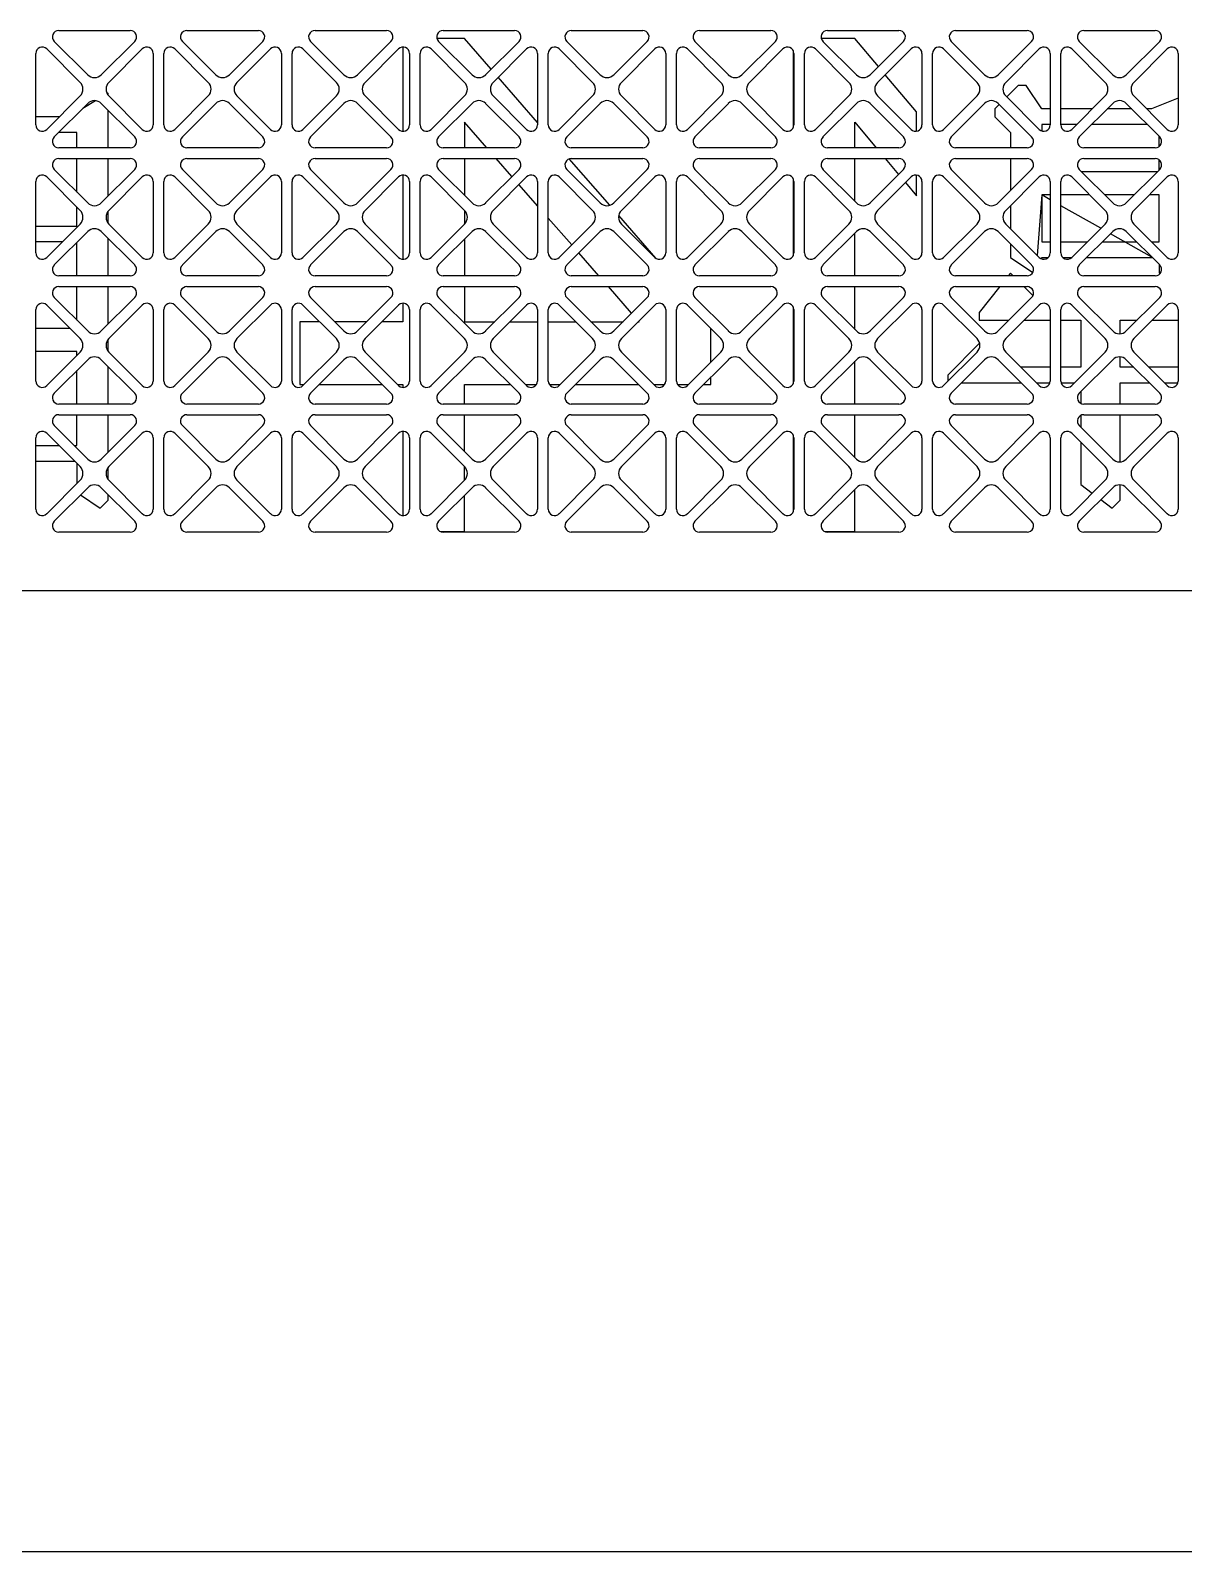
# Model space of a CAD drawing. Header units: millimetres. Extents: x 0 to 87554, y -20854 to 20404.
# Drawn here: x 15537.6 to 15753.6, y 13529.9 to 13814.9 of the extents above; entities that cross this region are included whole.
import ezdxf

# ---------------------------------------------------------------- set-up
doc = ezdxf.new("R2010")
doc.units = ezdxf.units.MM
doc.layers.get('0').update_dxf_attribs({"lineweight": 15})
doc.layers.add('4215-12657_0', color=7, linetype='Continuous')
doc.layers.add('THICK', color=7, linetype='Continuous', lineweight=0)

# ---------------------------------------------------------------- blocks, each defined once
blk = doc.blocks.new('ju77')
at = {"layer": '4215-12657_0', "color": 87, "linetype": 'Continuous'}
for p, q in [((-64.81, -1576.31), (-71.08, -1570.05)), ((-70.23, -1568), (-56.85, -1568)), ((-56, -1570.05), (-62.27, -1576.31)), ((-40.81, -1576.31), (-47.08, -1570.05)), ((-46.23, -1568), (-32.85, -1568)), ((-32, -1570.05), (-38.27, -1576.31)), ((-16.81, -1576.31), (-23.08, -1570.05)), ((-22.23, -1568), (-8.85, -1568)), ((-8, -1570.05), (-14.27, -1576.31)), ((5.75, -1569.5), (0.62, -1569.5)), ((7.19, -1576.31), (0.92, -1570.05)), ((1.77, -1568), (15.15, -1568)), ((10.77, -1575.27), (5.75, -1569.5)), ((16, -1570.05), (9.73, -1576.31)), ((31.19, -1576.31), (24.92, -1570.05)), ((25.77, -1568), (39.15, -1568)), ((40, -1570.05), (33.73, -1576.31)), ((55.19, -1576.31), (48.92, -1570.05)), ((49.77, -1568), (63.15, -1568)), ((64, -1570.05), (57.73, -1576.31)), ((78.89, -1569.5), (72.62, -1569.5)), ((79.19, -1576.31), (72.92, -1570.05)), ((73.77, -1568), (87.15, -1568)), ((83.3, -1574.75), (78.89, -1569.5)), ((88, -1570.05), (81.73, -1576.31)), ((103.19, -1576.31), (96.92, -1570.05)), ((97.77, -1568), (111.15, -1568)), ((112, -1570.05), (105.73, -1576.31)), ((127.19, -1576.31), (120.92, -1570.05)), ((121.77, -1568), (135.15, -1568)), ((136, -1570.05), (129.73, -1576.31)), ((-74.54, -1585.69), (-74.54, -1572.31)), ((-72.49, -1571.46), (-66.23, -1577.73)), ((-60.85, -1577.73), (-54.59, -1571.46)), ((-52.54, -1572.31), (-52.54, -1585.69)), ((-50.54, -1585.69), (-50.54, -1572.31)), ((-48.49, -1571.46), (-42.23, -1577.73)), ((-36.85, -1577.73), (-30.59, -1571.46)), ((-28.54, -1572.31), (-28.54, -1585.69)), ((-26.54, -1585.69), (-26.54, -1572.31)), ((-24.49, -1571.46), (-18.23, -1577.73)), ((-12.85, -1577.73), (-6.59, -1571.46)), ((-5.8, -1571.12), (-5.8, -1586.88)), ((-4.54, -1572.31), (-4.54, -1585.69)), ((-2.54, -1585.69), (-2.54, -1572.31)), ((-0.49, -1571.46), (5.77, -1577.73)), ((11.15, -1577.73), (17.41, -1571.46)), ((19.46, -1572.31), (19.46, -1585.69)), ((21.46, -1585.69), (21.46, -1572.31)), ((23.51, -1571.46), (29.77, -1577.73)), ((35.15, -1577.73), (41.41, -1571.46)), ((43.46, -1572.31), (43.46, -1585.69)), ((45.46, -1585.69), (45.46, -1572.31)), ((47.51, -1571.46), (53.77, -1577.73)), ((59.15, -1577.73), (65.41, -1571.46)), ((67.34, -1571.79), (67.34, -1586.21)), ((67.46, -1572.31), (67.46, -1585.69)), ((69.46, -1585.69), (69.46, -1572.31)), ((71.51, -1571.46), (77.77, -1577.73)), ((83.15, -1577.73), (89.41, -1571.46)), ((91.46, -1572.31), (91.46, -1585.69)), ((93.46, -1585.69), (93.46, -1572.31)), ((95.51, -1571.46), (101.77, -1577.73)), ((107.15, -1577.73), (113.41, -1571.46)), ((115.46, -1572.31), (115.46, -1585.69)), ((117.46, -1585.69), (117.46, -1572.31)), ((119.51, -1571.46), (125.77, -1577.73)), ((131.15, -1577.73), (137.41, -1571.46)), ((139.46, -1572.31), (139.46, -1585.69)), ((19.46, -1585.25), (12.09, -1576.78)), ((90.44, -1583.26), (84.59, -1576.29)), ((109.5, -1578.3), (107.34, -1580.46)), ((110.97, -1578.3), (109.5, -1578.3)), ((113.9, -1582.7), (110.97, -1578.3)), ((-66.23, -1580.27), (-72.49, -1586.54)), ((-71.08, -1587.95), (-64.81, -1581.69)), ((-63.34, -1581.18), (-65.75, -1582.63)), ((-62.27, -1581.69), (-56, -1587.95)), ((-60.98, -1579.76), (-61.15, -1579.86)), ((-60.98, -1580.12), (-60.98, -1579.76)), ((-54.59, -1586.54), (-60.85, -1580.27)), ((-42.23, -1580.27), (-48.49, -1586.54)), ((-47.08, -1587.95), (-40.81, -1581.69)), ((-38.27, -1581.69), (-32, -1587.95)), ((-30.59, -1586.54), (-36.85, -1580.27)), ((-18.23, -1580.27), (-24.49, -1586.54)), ((-23.08, -1587.95), (-16.81, -1581.69)), ((-14.27, -1581.69), (-8, -1587.95)), ((-6.59, -1586.54), (-12.85, -1580.27)), ((5.77, -1580.27), (-0.49, -1586.54)), ((0.92, -1587.95), (7.19, -1581.69)), ((9.73, -1581.69), (16, -1587.95)), ((17.41, -1586.54), (11.15, -1580.27)), ((29.77, -1580.27), (23.51, -1586.54)), ((24.92, -1587.95), (31.19, -1581.69)), ((33.73, -1581.69), (40, -1587.95)), ((41.41, -1586.54), (35.15, -1580.27)), ((53.77, -1580.27), (47.51, -1586.54)), ((48.92, -1587.95), (55.19, -1581.69)), ((57.73, -1581.69), (64, -1587.95)), ((65.41, -1586.54), (59.15, -1580.27)), ((77.77, -1580.27), (71.51, -1586.54)), ((72.92, -1587.95), (79.19, -1581.69)), ((81.73, -1581.69), (88, -1587.95)), ((89.41, -1586.54), (83.15, -1580.27)), ((101.77, -1580.27), (95.51, -1586.54)), ((96.92, -1587.95), (103.19, -1581.69)), ((105.73, -1581.69), (112, -1587.95)), ((113.41, -1586.54), (107.15, -1580.27)), ((125.77, -1580.27), (119.51, -1586.54)), ((120.92, -1587.95), (127.19, -1581.69)), ((129.73, -1581.69), (136, -1587.95)), ((137.41, -1586.54), (131.15, -1580.27)), ((139.46, -1580.68), (134.43, -1582.7)), ((-70.12, -1584.16), (-74.54, -1584.16)), ((-60.98, -1590), (-60.98, -1582.97)), ((90.44, -1586.87), (90.44, -1583.26)), ((105.92, -1581.88), (105.1, -1582.7)), ((105.1, -1582.7), (105.1, -1584.16)), ((105.1, -1584.16), (108.03, -1587.1)), ((115.46, -1582.7), (113.9, -1582.7)), ((123.35, -1582.7), (117.46, -1582.7)), ((130.74, -1582.7), (126.18, -1582.7)), ((134.43, -1582.7), (133.57, -1582.7)), ((-66.85, -1587.1), (-70.22, -1587.1)), ((-66.85, -1590), (-66.85, -1587.1)), ((9.93, -1590), (5.75, -1585.22)), ((5.75, -1585.22), (5.75, -1590)), ((78.89, -1585.22), (82.9, -1590)), ((78.89, -1590), (78.89, -1585.22)), ((108.03, -1587.1), (108.03, -1590)), ((115.46, -1585.63), (113.9, -1585.63)), ((113.9, -1585.63), (113.9, -1586.83)), ((120.42, -1585.63), (117.46, -1585.63)), ((133.67, -1585.63), (123.25, -1585.63)), ((-56.85, -1590), (-70.23, -1590)), ((-32.85, -1590), (-46.23, -1590)), ((-8.85, -1590), (-22.23, -1590)), ((15.15, -1590), (1.77, -1590)), ((39.15, -1590), (25.77, -1590)), ((63.15, -1590), (49.77, -1590)), ((87.15, -1590), (73.77, -1590)), ((111.15, -1590), (97.77, -1590)), ((135.15, -1590), (121.77, -1590)), ((135.9, -1589.73), (135.9, -1587.85)), ((-70.23, -1592), (-56.85, -1592)), ((-66.85, -1598.28), (-66.85, -1592)), ((-60.98, -1599.03), (-60.98, -1592)), ((-46.23, -1592), (-32.85, -1592)), ((-22.23, -1592), (-8.85, -1592)), ((1.77, -1592), (15.15, -1592)), ((5.75, -1592), (5.75, -1598.87)), ((14.65, -1595.39), (11.68, -1592)), ((32.96, -1600.76), (25.39, -1592.07)), ((25.77, -1592), (39.15, -1592)), ((49.77, -1592), (63.15, -1592)), ((73.77, -1592), (87.15, -1592)), ((78.89, -1600.01), (78.89, -1592)), ((84.58, -1592), (87.07, -1594.97)), ((97.77, -1592), (111.15, -1592)), ((108.03, -1592), (108.03, -1598.01)), ((121.77, -1592), (135.15, -1592)), ((135.9, -1594.15), (135.9, -1592.27)), ((-72.49, -1595.46), (-66.23, -1601.73)), ((-64.81, -1600.31), (-71.08, -1594.05)), ((-56, -1594.05), (-62.27, -1600.31)), ((-60.85, -1601.73), (-54.59, -1595.46)), ((-48.49, -1595.46), (-42.23, -1601.73)), ((-40.81, -1600.31), (-47.08, -1594.05)), ((-32, -1594.05), (-38.27, -1600.31)), ((-36.85, -1601.73), (-30.59, -1595.46)), ((-24.49, -1595.46), (-18.23, -1601.73)), ((-16.81, -1600.31), (-23.08, -1594.05)), ((-8, -1594.05), (-14.27, -1600.31)), ((-12.85, -1601.73), (-6.59, -1595.46)), ((-5.8, -1595.12), (-5.8, -1610.88)), ((-0.49, -1595.46), (5.77, -1601.73)), ((7.19, -1600.31), (0.92, -1594.05)), ((16, -1594.05), (9.73, -1600.31)), ((11.15, -1601.73), (17.41, -1595.46)), ((23.51, -1595.46), (29.77, -1601.73)), ((31.19, -1600.31), (24.92, -1594.05)), ((40, -1594.05), (33.73, -1600.31)), ((35.15, -1601.73), (41.41, -1595.46)), ((47.51, -1595.46), (53.77, -1601.73)), ((55.19, -1600.31), (48.92, -1594.05)), ((64, -1594.05), (57.73, -1600.31)), ((59.15, -1601.73), (65.41, -1595.46)), ((67.34, -1595.79), (67.34, -1610.21)), ((71.51, -1595.46), (77.77, -1601.73)), ((79.19, -1600.31), (72.92, -1594.05)), ((88, -1594.05), (81.73, -1600.31)), ((83.15, -1601.73), (89.41, -1595.46)), ((90.44, -1598.98), (90.44, -1595.13)), ((95.51, -1595.46), (101.77, -1601.73)), ((103.19, -1600.31), (96.92, -1594.05)), ((112, -1594.05), (105.73, -1600.31)), ((107.15, -1601.73), (113.41, -1595.46)), ((119.51, -1595.46), (125.77, -1601.73)), ((127.19, -1600.31), (120.92, -1594.05)), ((121.3, -1594.43), (135.62, -1594.43)), ((136, -1594.05), (129.73, -1600.31)), ((131.15, -1601.73), (137.41, -1595.46)), ((-74.54, -1609.69), (-74.54, -1596.31)), ((-52.54, -1596.31), (-52.54, -1609.69)), ((-50.54, -1609.69), (-50.54, -1596.31)), ((-28.54, -1596.31), (-28.54, -1609.69)), ((-26.54, -1609.69), (-26.54, -1596.31)), ((-4.54, -1596.31), (-4.54, -1609.69)), ((-2.54, -1609.69), (-2.54, -1596.31)), ((19.46, -1600.88), (15.98, -1596.9)), ((19.46, -1596.31), (19.46, -1609.69)), ((21.46, -1609.69), (21.46, -1596.31)), ((43.46, -1596.31), (43.46, -1609.69)), ((45.46, -1609.69), (45.46, -1596.31)), ((67.46, -1596.31), (67.46, -1609.69)), ((69.46, -1609.69), (69.46, -1596.31)), ((88.36, -1596.51), (90.44, -1598.98)), ((91.46, -1596.31), (91.46, -1609.69)), ((93.46, -1609.69), (93.46, -1596.31)), ((113.9, -1598.83), (113.03, -1610.16)), ((115.46, -1598.83), (113.9, -1598.83)), ((115.46, -1599.71), (113.9, -1598.83)), ((113.9, -1598.83), (113.9, -1607.63)), ((115.46, -1596.31), (115.46, -1609.69)), ((117.46, -1609.69), (117.46, -1596.31)), ((122.87, -1598.83), (117.46, -1598.83)), ((131.22, -1598.83), (125.7, -1598.83)), ((135.9, -1598.83), (134.05, -1598.83)), ((135.9, -1607.63), (135.9, -1598.83)), ((139.46, -1596.31), (139.46, -1609.69)), ((-66.85, -1604.69), (-66.85, -1601.11)), ((108.03, -1600.84), (108.03, -1605.16)), ((124.96, -1605.08), (117.46, -1600.84)), ((-66.23, -1604.27), (-72.49, -1610.54)), ((-60.98, -1604.12), (-60.98, -1601.88)), ((-54.59, -1610.54), (-60.85, -1604.27)), ((-42.23, -1604.27), (-48.49, -1610.54)), ((-30.59, -1610.54), (-36.85, -1604.27)), ((-18.23, -1604.27), (-24.49, -1610.54)), ((-6.59, -1610.54), (-12.85, -1604.27)), ((5.77, -1604.27), (-0.49, -1610.54)), ((5.75, -1601.73), (5.75, -1604.27)), ((17.41, -1610.54), (11.15, -1604.27)), ((25.86, -1608.18), (21.46, -1603.16)), ((29.77, -1604.27), (23.51, -1610.54)), ((41.6, -1610.69), (34.65, -1602.7)), ((41.41, -1610.54), (35.15, -1604.27)), ((53.77, -1604.27), (47.51, -1610.54)), ((65.41, -1610.54), (59.15, -1604.27)), ((77.77, -1604.27), (71.51, -1610.54)), ((89.41, -1610.54), (83.15, -1604.27)), ((101.77, -1604.27), (95.51, -1610.54)), ((113.41, -1610.54), (107.15, -1604.27)), ((125.77, -1604.27), (119.51, -1610.54)), ((137.41, -1610.54), (131.15, -1604.27)), ((-74.54, -1604.69), (-66.85, -1604.69)), ((-71.08, -1611.95), (-64.81, -1605.69)), ((-62.27, -1605.69), (-56, -1611.95)), ((-60.98, -1614), (-60.98, -1606.97)), ((-47.08, -1611.95), (-40.81, -1605.69)), ((-38.27, -1605.69), (-32, -1611.95)), ((-23.08, -1611.95), (-16.81, -1605.69)), ((-14.27, -1605.69), (-8, -1611.95)), ((0.92, -1611.95), (7.19, -1605.69)), ((5.75, -1607.13), (5.75, -1614)), ((9.73, -1605.69), (16, -1611.95)), ((24.92, -1611.95), (31.19, -1605.69)), ((33.73, -1605.69), (40, -1611.95)), ((48.92, -1611.95), (55.19, -1605.69)), ((57.73, -1605.69), (64, -1611.95)), ((72.92, -1611.95), (79.19, -1605.69)), ((78.89, -1614), (78.89, -1605.99)), ((81.73, -1605.69), (88, -1611.95)), ((96.92, -1611.95), (103.19, -1605.69)), ((105.73, -1605.69), (112, -1611.95)), ((120.92, -1611.95), (127.19, -1605.69)), ((134.54, -1610.49), (126.77, -1606.1)), ((129.73, -1605.69), (136, -1611.95)), ((-69.58, -1607.63), (-74.54, -1607.63)), ((-66.85, -1614), (-66.85, -1607.72)), ((30.96, -1614), (27.18, -1609.69)), ((108.03, -1607.99), (108.03, -1610.56)), ((113.9, -1607.63), (115.46, -1607.63)), ((117.46, -1607.63), (122.42, -1607.63)), ((125.25, -1607.63), (131.67, -1607.63)), ((134.5, -1607.63), (135.9, -1607.63)), ((108.03, -1610.56), (112.21, -1613.35)), ((113.9, -1610.56), (115.08, -1610.56)), ((113.9, -1610.83), (113.9, -1610.56)), ((117.84, -1610.56), (119.48, -1610.56)), ((122.31, -1610.56), (134.6, -1610.56)), ((135.9, -1611.85), (135.9, -1613.49)), ((-56.85, -1614), (-70.23, -1614)), ((-32.85, -1614), (-46.23, -1614)), ((-8.85, -1614), (-22.23, -1614)), ((15.15, -1614), (1.77, -1614)), ((39.15, -1614), (25.77, -1614)), ((63.15, -1614), (49.77, -1614)), ((87.15, -1614), (73.77, -1614)), ((111.15, -1614), (97.77, -1614)), ((108.03, -1613.49), (107.63, -1614)), ((108.54, -1614), (108.03, -1613.49)), ((135.15, -1614), (121.77, -1614)), ((135.9, -1613.49), (136.09, -1613.54)), ((-64.81, -1624.31), (-71.08, -1618.05)), ((-70.23, -1616), (-56.85, -1616)), ((-66.85, -1622.28), (-66.85, -1616)), ((-56, -1618.05), (-62.27, -1624.31)), ((-60.98, -1623.03), (-60.98, -1616)), ((-40.81, -1624.31), (-47.08, -1618.05)), ((-46.23, -1616), (-32.85, -1616)), ((-32, -1618.05), (-38.27, -1624.31)), ((-16.81, -1624.31), (-23.08, -1618.05)), ((-22.23, -1616), (-8.85, -1616)), ((-8, -1618.05), (-14.27, -1624.31)), ((7.19, -1624.31), (0.92, -1618.05)), ((1.77, -1616), (15.15, -1616)), ((5.75, -1616), (5.75, -1622.57)), ((16, -1618.05), (9.73, -1624.31)), ((31.19, -1624.31), (24.92, -1618.05)), ((25.77, -1616), (39.15, -1616)), ((37.07, -1620.98), (32.71, -1616)), ((40, -1618.05), (33.73, -1624.31)), ((55.19, -1624.31), (48.92, -1618.05)), ((49.77, -1616), (63.15, -1616)), ((64, -1618.05), (57.73, -1624.31)), ((79.19, -1624.31), (72.92, -1618.05)), ((73.77, -1616), (87.15, -1616)), ((78.89, -1624.01), (78.89, -1616)), ((88, -1618.05), (81.73, -1624.31)), ((103.19, -1624.31), (96.92, -1618.05)), ((97.77, -1616), (111.15, -1616)), ((106.03, -1616), (102.17, -1620.82)), ((112, -1618.05), (105.73, -1624.31)), ((112.24, -1617.69), (110.54, -1616)), ((127.19, -1624.31), (120.92, -1618.05)), ((121.77, -1616), (135.15, -1616)), ((136, -1618.05), (129.73, -1624.31)), ((-74.54, -1633.69), (-74.54, -1620.31)), ((-72.49, -1619.46), (-66.23, -1625.73)), ((-60.85, -1625.73), (-54.59, -1619.46)), ((-52.54, -1620.31), (-52.54, -1633.69)), ((-50.54, -1633.69), (-50.54, -1620.31)), ((-48.49, -1619.46), (-42.23, -1625.73)), ((-36.85, -1625.73), (-30.59, -1619.46)), ((-28.54, -1620.31), (-28.54, -1633.69)), ((-26.54, -1633.69), (-26.54, -1620.31)), ((-24.49, -1619.46), (-18.23, -1625.73)), ((-12.85, -1625.73), (-6.59, -1619.46)), ((-5.8, -1619.12), (-5.8, -1622.57)), ((-4.54, -1620.31), (-4.54, -1633.69)), ((-2.54, -1633.69), (-2.54, -1620.31)), ((-0.49, -1619.46), (5.77, -1625.73)), ((11.15, -1625.73), (17.41, -1619.46)), ((19.46, -1620.31), (19.46, -1633.69)), ((21.46, -1633.69), (21.46, -1620.31)), ((23.51, -1619.46), (29.77, -1625.73)), ((35.15, -1625.73), (41.41, -1619.46)), ((43.46, -1620.31), (43.46, -1633.69)), ((45.46, -1633.69), (45.46, -1620.31)), ((47.51, -1619.46), (53.77, -1625.73)), ((59.15, -1625.73), (65.41, -1619.46)), ((67.34, -1619.79), (67.34, -1634.21)), ((67.46, -1620.31), (67.46, -1633.69)), ((69.46, -1633.69), (69.46, -1620.31)), ((71.51, -1619.46), (77.77, -1625.73)), ((83.15, -1625.73), (89.41, -1619.46)), ((91.46, -1620.31), (91.46, -1633.69)), ((93.46, -1633.69), (93.46, -1620.31)), ((95.51, -1619.46), (101.77, -1625.73)), ((102.17, -1620.82), (102.17, -1622.29)), ((107.15, -1625.73), (113.41, -1619.46)), ((115.46, -1620.31), (115.46, -1633.69)), ((117.46, -1633.69), (117.46, -1620.31)), ((119.51, -1619.46), (125.77, -1625.73)), ((131.15, -1625.73), (137.41, -1619.46)), ((139.46, -1620.31), (139.46, -1633.69)), ((-74.54, -1623.76), (-68.2, -1623.76)), ((-21.38, -1622.57), (-25.05, -1622.57)), ((-25.05, -1622.57), (-25.05, -1634.37)), ((-12.53, -1622.57), (-18.55, -1622.57)), ((-5.8, -1622.57), (-9.7, -1622.57)), ((5.75, -1622.57), (11.47, -1622.57)), ((14.3, -1622.57), (19.46, -1622.57)), ((21.46, -1622.57), (26.62, -1622.57)), ((29.45, -1622.57), (35.47, -1622.57)), ((38.3, -1622.57), (38.47, -1622.57)), ((38.47, -1622.57), (38.39, -1622.48)), ((51.94, -1630.1), (51.94, -1623.9)), ((102.17, -1622.29), (107.75, -1622.29)), ((110.58, -1622.29), (115.46, -1622.29)), ((117.46, -1622.29), (121.23, -1622.29)), ((121.23, -1622.29), (121.23, -1631.09)), ((128.57, -1622.29), (131.75, -1622.29)), ((128.57, -1624.83), (128.57, -1622.29)), ((134.58, -1622.29), (139.46, -1622.29)), ((-60.98, -1628.12), (-60.98, -1625.88)), ((102.25, -1626.61), (96.3, -1632.56)), ((-66.85, -1628.16), (-74.54, -1628.16)), ((-66.23, -1628.27), (-72.49, -1634.54)), ((-71.08, -1635.95), (-64.81, -1629.69)), ((-66.85, -1628.89), (-66.85, -1628.16)), ((-62.27, -1629.69), (-56, -1635.95)), ((-54.59, -1634.54), (-60.85, -1628.27)), ((-42.23, -1628.27), (-48.49, -1634.54)), ((-47.08, -1635.95), (-40.81, -1629.69)), ((-38.27, -1629.69), (-32, -1635.95)), ((-30.59, -1634.54), (-36.85, -1628.27)), ((-18.23, -1628.27), (-24.49, -1634.54)), ((-23.08, -1635.95), (-16.81, -1629.69)), ((-14.27, -1629.69), (-8, -1635.95)), ((-6.59, -1634.54), (-12.85, -1628.27)), ((5.77, -1628.27), (-0.49, -1634.54)), ((0.92, -1635.95), (7.19, -1629.69)), ((9.73, -1629.69), (16, -1635.95)), ((17.41, -1634.54), (11.15, -1628.27)), ((29.77, -1628.27), (23.51, -1634.54)), ((24.92, -1635.95), (31.19, -1629.69)), ((33.73, -1629.69), (40, -1635.95)), ((41.41, -1634.54), (35.15, -1628.27)), ((53.77, -1628.27), (47.51, -1634.54)), ((48.92, -1635.95), (55.19, -1629.69)), ((57.73, -1629.69), (64, -1635.95)), ((65.41, -1634.54), (59.15, -1628.27)), ((77.77, -1628.27), (71.51, -1634.54)), ((72.92, -1635.95), (79.19, -1629.69)), ((78.89, -1638), (78.89, -1629.99)), ((81.73, -1629.69), (88, -1635.95)), ((89.41, -1634.54), (83.15, -1628.27)), ((101.77, -1628.27), (95.51, -1634.54)), ((96.92, -1635.95), (103.19, -1629.69)), ((105.73, -1629.69), (112, -1635.95)), ((113.41, -1634.54), (107.15, -1628.27)), ((125.77, -1628.27), (119.51, -1634.54)), ((120.92, -1635.95), (127.19, -1629.69)), ((128.57, -1631.09), (128.57, -1629.17)), ((129.73, -1629.69), (136, -1635.95)), ((137.41, -1634.54), (131.15, -1628.27)), ((-66.85, -1638), (-66.85, -1631.72)), ((-60.98, -1638), (-60.98, -1630.97)), ((51.94, -1634.37), (51.94, -1632.93)), ((96.3, -1632.56), (96.3, -1633.74)), ((115.46, -1631.09), (109.96, -1631.09)), ((121.23, -1631.09), (117.46, -1631.09)), ((131.14, -1631.09), (128.57, -1631.09)), ((139.46, -1631.09), (133.96, -1631.09)), ((-25.05, -1634.37), (-24.32, -1634.37)), ((-21.49, -1634.37), (-9.59, -1634.37)), ((-6.76, -1634.37), (-5.8, -1634.37)), ((-5.8, -1634.37), (-5.8, -1634.88)), ((5.75, -1634.37), (14.41, -1634.37)), ((5.75, -1638), (5.75, -1634.37)), ((17.24, -1634.37), (19.24, -1634.37)), ((21.67, -1634.37), (23.68, -1634.37)), ((26.51, -1634.37), (38.41, -1634.37)), ((41.24, -1634.37), (43.24, -1634.37)), ((45.67, -1634.37), (47.68, -1634.37)), ((50.51, -1634.37), (51.94, -1634.37)), ((98.85, -1634.02), (110.07, -1634.02)), ((112.9, -1634.02), (115.41, -1634.02)), ((117.51, -1634.02), (120.02, -1634.02)), ((121.23, -1635.64), (121.23, -1637.87)), ((128.57, -1634.02), (134.07, -1634.02)), ((128.57, -1638), (128.57, -1634.02)), ((136.9, -1634.02), (139.41, -1634.02)), ((-56.85, -1638), (-70.23, -1638)), ((-32.85, -1638), (-46.23, -1638)), ((-8.85, -1638), (-22.23, -1638)), ((15.15, -1638), (1.77, -1638)), ((39.15, -1638), (25.77, -1638)), ((63.15, -1638), (49.77, -1638)), ((87.15, -1638), (73.77, -1638)), ((111.15, -1638), (97.77, -1638)), ((135.15, -1638), (121.77, -1638)), ((-70.23, -1640), (-56.85, -1640)), ((-66.85, -1645.76), (-66.85, -1640)), ((-60.98, -1647.03), (-60.98, -1640)), ((-46.23, -1640), (-32.85, -1640)), ((-22.23, -1640), (-8.85, -1640)), ((1.77, -1640), (15.15, -1640)), ((5.75, -1646.87), (5.75, -1640)), ((25.77, -1640), (39.15, -1640)), ((49.77, -1640), (63.15, -1640)), ((73.77, -1640), (87.15, -1640)), ((78.89, -1648.01), (78.89, -1640)), ((97.77, -1640), (111.15, -1640)), ((121.23, -1640.13), (121.23, -1642.36)), ((121.77, -1640), (135.15, -1640)), ((128.57, -1648.83), (128.57, -1640)), ((-74.54, -1657.69), (-74.54, -1644.31)), ((-72.49, -1643.46), (-66.23, -1649.73)), ((-64.81, -1648.31), (-71.08, -1642.05)), ((-56, -1642.05), (-62.27, -1648.31)), ((-60.85, -1649.73), (-54.59, -1643.46)), ((-52.54, -1644.31), (-52.54, -1657.69)), ((-50.54, -1657.69), (-50.54, -1644.31)), ((-48.49, -1643.46), (-42.23, -1649.73)), ((-40.81, -1648.31), (-47.08, -1642.05)), ((-32, -1642.05), (-38.27, -1648.31)), ((-36.85, -1649.73), (-30.59, -1643.46)), ((-28.54, -1644.31), (-28.54, -1657.69)), ((-26.54, -1657.69), (-26.54, -1644.31)), ((-24.49, -1643.46), (-18.23, -1649.73)), ((-16.81, -1648.31), (-23.08, -1642.05)), ((-8, -1642.05), (-14.27, -1648.31)), ((-12.85, -1649.73), (-6.59, -1643.46)), ((-5.8, -1643.12), (-5.8, -1658.88)), ((-4.54, -1644.31), (-4.54, -1657.69)), ((-2.54, -1657.69), (-2.54, -1644.31)), ((-0.49, -1643.46), (5.77, -1649.73)), ((7.19, -1648.31), (0.92, -1642.05)), ((16, -1642.05), (9.73, -1648.31)), ((11.15, -1649.73), (17.41, -1643.46)), ((19.46, -1644.31), (19.46, -1657.69)), ((21.46, -1657.69), (21.46, -1644.31)), ((23.51, -1643.46), (29.77, -1649.73)), ((31.19, -1648.31), (24.92, -1642.05)), ((40, -1642.05), (33.73, -1648.31)), ((35.15, -1649.73), (41.41, -1643.46)), ((43.46, -1644.31), (43.46, -1657.69)), ((45.46, -1657.69), (45.46, -1644.31)), ((47.51, -1643.46), (53.77, -1649.73)), ((55.19, -1648.31), (48.92, -1642.05)), ((64, -1642.05), (57.73, -1648.31)), ((59.15, -1649.73), (65.41, -1643.46)), ((67.34, -1643.79), (67.34, -1658.21)), ((67.46, -1644.31), (67.46, -1657.69)), ((69.46, -1657.69), (69.46, -1644.31)), ((71.51, -1643.46), (77.77, -1649.73)), ((79.19, -1648.31), (72.92, -1642.05)), ((88, -1642.05), (81.73, -1648.31)), ((83.15, -1649.73), (89.41, -1643.46)), ((91.46, -1644.31), (91.46, -1657.69)), ((93.46, -1657.69), (93.46, -1644.31)), ((95.51, -1643.46), (101.77, -1649.73)), ((103.19, -1648.31), (96.92, -1642.05)), ((112, -1642.05), (105.73, -1648.31)), ((107.15, -1649.73), (113.41, -1643.46)), ((115.46, -1644.31), (115.46, -1657.69)), ((117.46, -1657.69), (117.46, -1644.31)), ((119.51, -1643.46), (125.77, -1649.73)), ((127.19, -1648.31), (120.92, -1642.05)), ((136, -1642.05), (129.73, -1648.31)), ((131.15, -1649.73), (137.41, -1643.46)), ((139.46, -1644.31), (139.46, -1657.69)), ((-74.54, -1645.76), (-70.2, -1645.76)), ((-67.37, -1645.76), (-66.85, -1645.76)), ((121.23, -1645.19), (121.23, -1653.09)), ((-74.54, -1648.69), (-67.27, -1648.69)), ((-66.85, -1649.11), (-66.85, -1652.89)), ((-60.98, -1652.12), (-60.98, -1649.88)), ((5.75, -1652.27), (5.75, -1649.73)), ((-66.23, -1652.27), (-72.49, -1658.54)), ((-54.59, -1658.54), (-60.85, -1652.27)), ((-42.23, -1652.27), (-48.49, -1658.54)), ((-30.59, -1658.54), (-36.85, -1652.27)), ((-18.23, -1652.27), (-24.49, -1658.54)), ((-6.59, -1658.54), (-12.85, -1652.27)), ((5.77, -1652.27), (-0.49, -1658.54)), ((17.41, -1658.54), (11.15, -1652.27)), ((29.77, -1652.27), (23.51, -1658.54)), ((41.41, -1658.54), (35.15, -1652.27)), ((53.77, -1652.27), (47.51, -1658.54)), ((65.41, -1658.54), (59.15, -1652.27)), ((77.77, -1652.27), (71.51, -1658.54)), ((89.41, -1658.54), (83.15, -1652.27)), ((101.77, -1652.27), (95.51, -1658.54)), ((113.41, -1658.54), (107.15, -1652.27)), ((125.77, -1652.27), (119.51, -1658.54)), ((137.41, -1658.54), (131.15, -1652.27)), ((-71.08, -1659.95), (-64.81, -1653.69)), ((-66.15, -1655.02), (-62.45, -1657.49)), ((-62.27, -1653.69), (-56, -1659.95)), ((-60.98, -1656.02), (-60.98, -1654.97)), ((-47.08, -1659.95), (-40.81, -1653.69)), ((-38.27, -1653.69), (-32, -1659.95)), ((-23.08, -1659.95), (-16.81, -1653.69)), ((-14.27, -1653.69), (-8, -1659.95)), ((0.92, -1659.95), (7.19, -1653.69)), ((5.75, -1661.89), (5.75, -1655.13)), ((9.73, -1653.69), (16, -1659.95)), ((24.92, -1659.95), (31.19, -1653.69)), ((33.73, -1653.69), (40, -1659.95)), ((48.92, -1659.95), (55.19, -1653.69)), ((57.73, -1653.69), (64, -1659.95)), ((72.92, -1659.95), (79.19, -1653.69)), ((78.89, -1661.89), (78.89, -1653.99)), ((81.73, -1653.69), (88, -1659.95)), ((96.92, -1659.95), (103.19, -1653.69)), ((105.73, -1653.69), (112, -1659.95)), ((120.92, -1659.95), (127.19, -1653.69)), ((121.23, -1653.09), (123.36, -1654.68)), ((128.57, -1656.02), (128.57, -1653.17)), ((129.73, -1653.69), (136, -1659.95)), ((-62.45, -1657.49), (-60.98, -1656.02)), ((124.98, -1655.9), (127.1, -1657.49)), ((127.1, -1657.49), (128.57, -1656.02)), ((-56.85, -1662), (-70.23, -1662)), ((-32.85, -1662), (-46.23, -1662)), ((-8.85, -1662), (-22.23, -1662)), ((1.27, -1661.89), (5.75, -1661.89)), ((15.15, -1662), (1.77, -1662)), ((39.15, -1662), (25.77, -1662)), ((63.15, -1662), (49.77, -1662)), ((73.27, -1661.89), (78.89, -1661.89)), ((87.15, -1662), (73.77, -1662)), ((111.15, -1662), (97.77, -1662)), ((135.15, -1662), (121.77, -1662)), ((328.46, -1673), (-407.54, -1673))]:
    blk.add_line(p, q, dxfattribs=at)
for centre, radius, start, end in [((-70.23, -1569.2), 1.2, 90, 225), ((-56.85, -1569.2), 1.2, 315, 90), ((-46.23, -1569.2), 1.2, 90, 225), ((-32.85, -1569.2), 1.2, 315, 90), ((-22.23, -1569.2), 1.2, 90, 225), ((-8.85, -1569.2), 1.2, 315, 90), ((1.77, -1569.2), 1.2, 90, 225), ((15.15, -1569.2), 1.2, 315, 90), ((25.77, -1569.2), 1.2, 90, 225), ((39.15, -1569.2), 1.2, 315, 90), ((49.77, -1569.2), 1.2, 90, 225), ((63.15, -1569.2), 1.2, 315, 90), ((73.77, -1569.2), 1.2, 90, 225), ((87.15, -1569.2), 1.2, 315, 90), ((97.77, -1569.2), 1.2, 90, 225), ((111.15, -1569.2), 1.2, 315, 90), ((121.77, -1569.2), 1.2, 90, 225), ((135.15, -1569.2), 1.2, 315, 90), ((-73.34, -1572.31), 1.2, 45, 180), ((-53.74, -1572.31), 1.2, 0, 135), ((-49.34, -1572.31), 1.2, 45, 180), ((-29.74, -1572.31), 1.2, 0, 135), ((-25.34, -1572.31), 1.2, 45, 180), ((-5.74, -1572.31), 1.2, 0, 135), ((-1.34, -1572.31), 1.2, 45, 180), ((18.26, -1572.31), 1.2, 0, 135), ((22.66, -1572.31), 1.2, 45, 180), ((42.26, -1572.31), 1.2, 0, 135), ((46.66, -1572.31), 1.2, 45, 180), ((66.26, -1572.31), 1.2, 0, 135), ((70.66, -1572.31), 1.2, 45, 180), ((90.26, -1572.31), 1.2, 0, 135), ((94.66, -1572.31), 1.2, 45, 180), ((114.26, -1572.31), 1.2, 0, 135), ((118.66, -1572.31), 1.2, 45, 180), ((138.26, -1572.31), 1.2, 0, 135), ((-67.5, -1579), 1.8, 315, 45), ((-63.54, -1575.04), 1.8, 225, 315), ((-59.58, -1579), 1.8, 135, 225), ((-43.5, -1579), 1.8, 315, 45), ((-39.54, -1575.04), 1.8, 225, 315), ((-35.58, -1579), 1.8, 135, 225), ((-19.5, -1579), 1.8, 315, 45), ((-15.54, -1575.04), 1.8, 225, 315), ((-11.58, -1579), 1.8, 135, 225), ((4.5, -1579), 1.8, 315, 45), ((8.46, -1575.04), 1.8, 225, 315), ((12.42, -1579), 1.8, 135, 225), ((28.5, -1579), 1.8, 315, 45), ((32.46, -1575.04), 1.8, 225, 315), ((36.42, -1579), 1.8, 135, 225), ((52.5, -1579), 1.8, 315, 45), ((56.46, -1575.04), 1.8, 225, 315), ((60.42, -1579), 1.8, 135, 225), ((76.5, -1579), 1.8, 315, 45), ((80.46, -1575.04), 1.8, 225, 315), ((84.42, -1579), 1.8, 135, 225), ((100.5, -1579), 1.8, 315, 45), ((104.46, -1575.04), 1.8, 225, 315), ((108.42, -1579), 1.8, 135, 225), ((124.5, -1579), 1.8, 315, 45), ((128.46, -1575.04), 1.8, 225, 315), ((132.42, -1579), 1.8, 135, 225), ((-63.54, -1582.96), 1.8, 45, 135), ((-39.54, -1582.96), 1.8, 45, 135), ((-15.54, -1582.96), 1.8, 45, 135), ((8.46, -1582.96), 1.8, 45, 135), ((32.46, -1582.96), 1.8, 45, 135), ((56.46, -1582.96), 1.8, 45, 135), ((80.46, -1582.96), 1.8, 45, 135), ((104.46, -1582.96), 1.8, 45, 135), ((128.46, -1582.96), 1.8, 45, 135), ((-73.34, -1585.69), 1.2, 180, 315), ((-53.74, -1585.69), 1.2, 225, 0), ((-49.34, -1585.69), 1.2, 180, 315), ((-29.74, -1585.69), 1.2, 225, 0), ((-25.34, -1585.69), 1.2, 180, 315), ((-5.74, -1585.69), 1.2, 225, 0), ((-1.34, -1585.69), 1.2, 180, 315), ((18.26, -1585.69), 1.2, 225, 0), ((22.66, -1585.69), 1.2, 180, 315), ((42.26, -1585.69), 1.2, 225, 0), ((46.66, -1585.69), 1.2, 180, 315), ((66.26, -1585.69), 1.2, 225, 0), ((70.66, -1585.69), 1.2, 180, 315), ((90.26, -1585.69), 1.2, 225, 0), ((94.66, -1585.69), 1.2, 180, 315), ((114.26, -1585.69), 1.2, 225, 0), ((118.66, -1585.69), 1.2, 180, 315), ((138.26, -1585.69), 1.2, 225, 0), ((-70.23, -1588.8), 1.2, 135, 270), ((-56.85, -1588.8), 1.2, 270, 45), ((-46.23, -1588.8), 1.2, 135, 270), ((-32.85, -1588.8), 1.2, 270, 45), ((-22.23, -1588.8), 1.2, 135, 270), ((-8.85, -1588.8), 1.2, 270, 45), ((1.77, -1588.8), 1.2, 135, 270), ((15.15, -1588.8), 1.2, 270, 45), ((25.77, -1588.8), 1.2, 135, 270), ((39.15, -1588.8), 1.2, 270, 45), ((49.77, -1588.8), 1.2, 135, 270), ((63.15, -1588.8), 1.2, 270, 45), ((73.77, -1588.8), 1.2, 135, 270), ((87.15, -1588.8), 1.2, 270, 45), ((97.77, -1588.8), 1.2, 135, 270), ((111.15, -1588.8), 1.2, 270, 45), ((121.77, -1588.8), 1.2, 135, 270), ((135.15, -1588.8), 1.2, 270, 45), ((-70.23, -1593.2), 1.2, 90, 225), ((-56.85, -1593.2), 1.2, 315, 90), ((-46.23, -1593.2), 1.2, 90, 225), ((-32.85, -1593.2), 1.2, 315, 90), ((-22.23, -1593.2), 1.2, 90, 225), ((-8.85, -1593.2), 1.2, 315, 90), ((1.77, -1593.2), 1.2, 90, 225), ((15.15, -1593.2), 1.2, 315, 90), ((25.77, -1593.2), 1.2, 90, 225), ((39.15, -1593.2), 1.2, 315, 90), ((49.77, -1593.2), 1.2, 90, 225), ((63.15, -1593.2), 1.2, 315, 90), ((73.77, -1593.2), 1.2, 90, 225), ((87.15, -1593.2), 1.2, 315, 90), ((97.77, -1593.2), 1.2, 90, 225), ((111.15, -1593.2), 1.2, 315, 90), ((121.77, -1593.2), 1.2, 90, 225), ((135.15, -1593.2), 1.2, 315, 90), ((-73.34, -1596.31), 1.2, 45, 180), ((-53.74, -1596.31), 1.2, 0, 135), ((-49.34, -1596.31), 1.2, 45, 180), ((-29.74, -1596.31), 1.2, 0, 135), ((-25.34, -1596.31), 1.2, 45, 180), ((-5.74, -1596.31), 1.2, 0, 135), ((-1.34, -1596.31), 1.2, 45, 180), ((18.26, -1596.31), 1.2, 0, 135), ((22.66, -1596.31), 1.2, 45, 180), ((42.26, -1596.31), 1.2, 0, 135), ((46.66, -1596.31), 1.2, 45, 180), ((66.26, -1596.31), 1.2, 0, 135), ((70.66, -1596.31), 1.2, 45, 180), ((90.26, -1596.31), 1.2, 0, 135), ((94.66, -1596.31), 1.2, 45, 180), ((114.26, -1596.31), 1.2, 0, 135), ((118.66, -1596.31), 1.2, 45, 180), ((138.26, -1596.31), 1.2, 0, 135), ((-63.54, -1599.04), 1.8, 225, 315), ((-39.54, -1599.04), 1.8, 225, 315), ((-15.54, -1599.04), 1.8, 225, 315), ((8.46, -1599.04), 1.8, 225, 315), ((32.46, -1599.04), 1.8, 225, 315), ((56.46, -1599.04), 1.8, 225, 315), ((80.46, -1599.04), 1.8, 225, 315), ((104.46, -1599.04), 1.8, 225, 315), ((128.46, -1599.04), 1.8, 225, 315), ((-67.5, -1603), 1.8, 315, 45), ((-59.58, -1603), 1.8, 135, 225), ((-43.5, -1603), 1.8, 315, 45), ((-35.58, -1603), 1.8, 135, 225), ((-19.5, -1603), 1.8, 315, 45), ((-11.58, -1603), 1.8, 135, 225), ((4.5, -1603), 1.8, 315, 45), ((12.42, -1603), 1.8, 135, 225), ((28.5, -1603), 1.8, 315, 45), ((36.42, -1603), 1.8, 135, 225), ((52.5, -1603), 1.8, 315, 45), ((60.42, -1603), 1.8, 135, 225), ((76.5, -1603), 1.8, 315, 45), ((84.42, -1603), 1.8, 135, 225), ((100.5, -1603), 1.8, 315, 45), ((108.42, -1603), 1.8, 135, 225), ((124.5, -1603), 1.8, 315, 45), ((132.42, -1603), 1.8, 135, 225), ((-63.54, -1606.96), 1.8, 45, 135), ((-39.54, -1606.96), 1.8, 45, 135), ((-15.54, -1606.96), 1.8, 45, 135), ((8.46, -1606.96), 1.8, 45, 135), ((32.46, -1606.96), 1.8, 45, 135), ((56.46, -1606.96), 1.8, 45, 135), ((80.46, -1606.96), 1.8, 45, 135), ((104.46, -1606.96), 1.8, 45, 135), ((128.46, -1606.96), 1.8, 45, 135), ((-73.34, -1609.69), 1.2, 180, 315), ((-53.74, -1609.69), 1.2, 225, 0), ((-49.34, -1609.69), 1.2, 180, 315), ((-29.74, -1609.69), 1.2, 225, 0), ((-25.34, -1609.69), 1.2, 180, 315), ((-5.74, -1609.69), 1.2, 225, 0), ((-1.34, -1609.69), 1.2, 180, 315), ((18.26, -1609.69), 1.2, 225, 0), ((22.66, -1609.69), 1.2, 180, 315), ((42.26, -1609.69), 1.2, 225, 0), ((46.66, -1609.69), 1.2, 180, 315), ((66.26, -1609.69), 1.2, 225, 0), ((70.66, -1609.69), 1.2, 180, 315), ((90.26, -1609.69), 1.2, 225, 0), ((94.66, -1609.69), 1.2, 180, 315), ((114.26, -1609.69), 1.2, 225, 0), ((118.66, -1609.69), 1.2, 180, 315), ((138.26, -1609.69), 1.2, 225, 0), ((-70.23, -1612.8), 1.2, 135, 270), ((-56.85, -1612.8), 1.2, 270, 45), ((-46.23, -1612.8), 1.2, 135, 270), ((-32.85, -1612.8), 1.2, 270, 45), ((-22.23, -1612.8), 1.2, 135, 270), ((-8.85, -1612.8), 1.2, 270, 45), ((1.77, -1612.8), 1.2, 135, 270), ((15.15, -1612.8), 1.2, 270, 45), ((25.77, -1612.8), 1.2, 135, 270), ((39.15, -1612.8), 1.2, 270, 45), ((49.77, -1612.8), 1.2, 135, 270), ((63.15, -1612.8), 1.2, 270, 45), ((73.77, -1612.8), 1.2, 135, 270), ((87.15, -1612.8), 1.2, 270, 45), ((97.77, -1612.8), 1.2, 135, 270), ((111.15, -1612.8), 1.2, 270, 45), ((121.77, -1612.8), 1.2, 135, 270), ((135.15, -1612.8), 1.2, 270, 45), ((-70.23, -1617.2), 1.2, 90, 225), ((-56.85, -1617.2), 1.2, 315, 90), ((-46.23, -1617.2), 1.2, 90, 225), ((-32.85, -1617.2), 1.2, 315, 90), ((-22.23, -1617.2), 1.2, 90, 225), ((-8.85, -1617.2), 1.2, 315, 90), ((1.77, -1617.2), 1.2, 90, 225), ((15.15, -1617.2), 1.2, 315, 90), ((25.77, -1617.2), 1.2, 90, 225), ((39.15, -1617.2), 1.2, 315, 90), ((49.77, -1617.2), 1.2, 90, 225), ((63.15, -1617.2), 1.2, 315, 90), ((73.77, -1617.2), 1.2, 90, 225), ((87.15, -1617.2), 1.2, 315, 90), ((97.77, -1617.2), 1.2, 90, 225), ((111.15, -1617.2), 1.2, 315, 90), ((121.77, -1617.2), 1.2, 90, 225), ((135.15, -1617.2), 1.2, 315, 90), ((-73.34, -1620.31), 1.2, 45, 180), ((-53.74, -1620.31), 1.2, 0, 135), ((-49.34, -1620.31), 1.2, 45, 180), ((-29.74, -1620.31), 1.2, 0, 135), ((-25.34, -1620.31), 1.2, 45, 180), ((-5.74, -1620.31), 1.2, 0, 135), ((-1.34, -1620.31), 1.2, 45, 180), ((18.26, -1620.31), 1.2, 0, 135), ((22.66, -1620.31), 1.2, 45, 180), ((42.26, -1620.31), 1.2, 0, 135), ((46.66, -1620.31), 1.2, 45, 180), ((66.26, -1620.31), 1.2, 0, 135), ((70.66, -1620.31), 1.2, 45, 180), ((90.26, -1620.31), 1.2, 0, 135), ((94.66, -1620.31), 1.2, 45, 180), ((114.26, -1620.31), 1.2, 0, 135), ((118.66, -1620.31), 1.2, 45, 180), ((138.26, -1620.31), 1.2, 0, 135), ((-63.54, -1623.04), 1.8, 225, 315), ((-39.54, -1623.04), 1.8, 225, 315), ((-15.54, -1623.04), 1.8, 225, 315), ((8.46, -1623.04), 1.8, 225, 315), ((32.46, -1623.04), 1.8, 225, 315), ((56.46, -1623.04), 1.8, 225, 315), ((80.46, -1623.04), 1.8, 225, 315), ((104.46, -1623.04), 1.8, 225, 315), ((128.46, -1623.04), 1.8, 225, 315), ((-67.5, -1627), 1.8, 315, 45), ((-59.58, -1627), 1.8, 135, 225), ((-43.5, -1627), 1.8, 315, 45), ((-35.58, -1627), 1.8, 135, 225), ((-19.5, -1627), 1.8, 315, 45), ((-11.58, -1627), 1.8, 135, 225), ((4.5, -1627), 1.8, 315, 45), ((12.42, -1627), 1.8, 135, 225), ((28.5, -1627), 1.8, 315, 45), ((36.42, -1627), 1.8, 135, 225), ((52.5, -1627), 1.8, 315, 45), ((60.42, -1627), 1.8, 135, 225), ((76.5, -1627), 1.8, 315, 45), ((84.42, -1627), 1.8, 135, 225), ((100.5, -1627), 1.8, 315, 45), ((108.42, -1627), 1.8, 135, 225), ((124.5, -1627), 1.8, 315, 45), ((132.42, -1627), 1.8, 135, 225), ((-63.54, -1630.96), 1.8, 45, 135), ((-39.54, -1630.96), 1.8, 45, 135), ((-15.54, -1630.96), 1.8, 45, 135), ((8.46, -1630.96), 1.8, 45, 135), ((32.46, -1630.96), 1.8, 45, 135), ((56.46, -1630.96), 1.8, 45, 135), ((80.46, -1630.96), 1.8, 45, 135), ((104.46, -1630.96), 1.8, 45, 135), ((128.46, -1630.96), 1.8, 45, 135), ((-73.34, -1633.69), 1.2, 180, 315), ((-53.74, -1633.69), 1.2, 225, 0), ((-49.34, -1633.69), 1.2, 180, 315), ((-29.74, -1633.69), 1.2, 225, 0), ((-25.34, -1633.69), 1.2, 180, 315), ((-5.74, -1633.69), 1.2, 225, 0), ((-1.34, -1633.69), 1.2, 180, 315), ((18.26, -1633.69), 1.2, 225, 0), ((22.66, -1633.69), 1.2, 180, 315), ((42.26, -1633.69), 1.2, 225, 0), ((46.66, -1633.69), 1.2, 180, 315), ((66.26, -1633.69), 1.2, 225, 0), ((70.66, -1633.69), 1.2, 180, 315), ((90.26, -1633.69), 1.2, 225, 0), ((94.66, -1633.69), 1.2, 180, 315), ((114.26, -1633.69), 1.2, 225, 0), ((118.66, -1633.69), 1.2, 180, 315), ((138.26, -1633.69), 1.2, 225, 0), ((-70.23, -1636.8), 1.2, 135, 270), ((-56.85, -1636.8), 1.2, 270, 45), ((-46.23, -1636.8), 1.2, 135, 270), ((-32.85, -1636.8), 1.2, 270, 45), ((-22.23, -1636.8), 1.2, 135, 270), ((-8.85, -1636.8), 1.2, 270, 45), ((1.77, -1636.8), 1.2, 135, 270), ((15.15, -1636.8), 1.2, 270, 45), ((25.77, -1636.8), 1.2, 135, 270), ((39.15, -1636.8), 1.2, 270, 45), ((49.77, -1636.8), 1.2, 135, 270), ((63.15, -1636.8), 1.2, 270, 45), ((73.77, -1636.8), 1.2, 135, 270), ((87.15, -1636.8), 1.2, 270, 45), ((97.77, -1636.8), 1.2, 135, 270), ((111.15, -1636.8), 1.2, 270, 45), ((121.77, -1636.8), 1.2, 135, 270), ((135.15, -1636.8), 1.2, 270, 45), ((-70.23, -1641.2), 1.2, 90, 225), ((-56.85, -1641.2), 1.2, 315, 90), ((-46.23, -1641.2), 1.2, 90, 225), ((-32.85, -1641.2), 1.2, 315, 90), ((-22.23, -1641.2), 1.2, 90, 225), ((-8.85, -1641.2), 1.2, 315, 90), ((1.77, -1641.2), 1.2, 90, 225), ((15.15, -1641.2), 1.2, 315, 90), ((25.77, -1641.2), 1.2, 90, 225), ((39.15, -1641.2), 1.2, 315, 90), ((49.77, -1641.2), 1.2, 90, 225), ((63.15, -1641.2), 1.2, 315, 90), ((73.77, -1641.2), 1.2, 90, 225), ((87.15, -1641.2), 1.2, 315, 90), ((97.77, -1641.2), 1.2, 90, 225), ((111.15, -1641.2), 1.2, 315, 90), ((121.77, -1641.2), 1.2, 90, 225), ((135.15, -1641.2), 1.2, 315, 90), ((-73.34, -1644.31), 1.2, 45, 180), ((-53.74, -1644.31), 1.2, 0, 135), ((-49.34, -1644.31), 1.2, 45, 180), ((-29.74, -1644.31), 1.2, 0, 135), ((-25.34, -1644.31), 1.2, 45, 180), ((-5.74, -1644.31), 1.2, 0, 135), ((-1.34, -1644.31), 1.2, 45, 180), ((18.26, -1644.31), 1.2, 0, 135), ((22.66, -1644.31), 1.2, 45, 180), ((42.26, -1644.31), 1.2, 0, 135), ((46.66, -1644.31), 1.2, 45, 180), ((66.26, -1644.31), 1.2, 0, 135), ((70.66, -1644.31), 1.2, 45, 180), ((90.26, -1644.31), 1.2, 0, 135), ((94.66, -1644.31), 1.2, 45, 180), ((114.26, -1644.31), 1.2, 0, 135), ((118.66, -1644.31), 1.2, 45, 180), ((138.26, -1644.31), 1.2, 0, 135), ((-67.5, -1651), 1.8, 315, 45), ((-63.54, -1647.04), 1.8, 225, 315), ((-59.58, -1651), 1.8, 135, 225), ((-43.5, -1651), 1.8, 315, 45), ((-39.54, -1647.04), 1.8, 225, 315), ((-35.58, -1651), 1.8, 135, 225), ((-19.5, -1651), 1.8, 315, 45), ((-15.54, -1647.04), 1.8, 225, 315), ((-11.58, -1651), 1.8, 135, 225), ((4.5, -1651), 1.8, 315, 45), ((8.46, -1647.04), 1.8, 225, 315), ((12.42, -1651), 1.8, 135, 225), ((28.5, -1651), 1.8, 315, 45), ((32.46, -1647.04), 1.8, 225, 315), ((36.42, -1651), 1.8, 135, 225), ((52.5, -1651), 1.8, 315, 45), ((56.46, -1647.04), 1.8, 225, 315), ((60.42, -1651), 1.8, 135, 225), ((76.5, -1651), 1.8, 315, 45), ((80.46, -1647.04), 1.8, 225, 315), ((84.42, -1651), 1.8, 135, 225), ((100.5, -1651), 1.8, 315, 45), ((104.46, -1647.04), 1.8, 225, 315), ((108.42, -1651), 1.8, 135, 225), ((124.5, -1651), 1.8, 315, 45), ((128.46, -1647.04), 1.8, 225, 315), ((132.42, -1651), 1.8, 135, 225), ((-63.54, -1654.96), 1.8, 45, 135), ((-39.54, -1654.96), 1.8, 45, 135), ((-15.54, -1654.96), 1.8, 45, 135), ((8.46, -1654.96), 1.8, 45, 135), ((32.46, -1654.96), 1.8, 45, 135), ((56.46, -1654.96), 1.8, 45, 135), ((80.46, -1654.96), 1.8, 45, 135), ((104.46, -1654.96), 1.8, 45, 135), ((128.46, -1654.96), 1.8, 45, 135), ((-73.34, -1657.69), 1.2, 180, 315), ((-53.74, -1657.69), 1.2, 225, 0), ((-49.34, -1657.69), 1.2, 180, 315), ((-29.74, -1657.69), 1.2, 225, 0), ((-25.34, -1657.69), 1.2, 180, 315), ((-5.74, -1657.69), 1.2, 225, 0), ((-1.34, -1657.69), 1.2, 180, 315), ((18.26, -1657.69), 1.2, 225, 0), ((22.66, -1657.69), 1.2, 180, 315), ((42.26, -1657.69), 1.2, 225, 0), ((46.66, -1657.69), 1.2, 180, 315), ((66.26, -1657.69), 1.2, 225, 0), ((70.66, -1657.69), 1.2, 180, 315), ((90.26, -1657.69), 1.2, 225, 0), ((94.66, -1657.69), 1.2, 180, 315), ((114.26, -1657.69), 1.2, 225, 0), ((118.66, -1657.69), 1.2, 180, 315), ((138.26, -1657.69), 1.2, 225, 0), ((-70.23, -1660.8), 1.2, 135, 270), ((-56.85, -1660.8), 1.2, 270, 45), ((-46.23, -1660.8), 1.2, 135, 270), ((-32.85, -1660.8), 1.2, 270, 45), ((-22.23, -1660.8), 1.2, 135, 270), ((-8.85, -1660.8), 1.2, 270, 45), ((1.77, -1660.8), 1.2, 135, 270), ((15.15, -1660.8), 1.2, 270, 45), ((25.77, -1660.8), 1.2, 135, 270), ((39.15, -1660.8), 1.2, 270, 45), ((49.77, -1660.8), 1.2, 135, 270), ((63.15, -1660.8), 1.2, 270, 45), ((73.77, -1660.8), 1.2, 135, 270), ((87.15, -1660.8), 1.2, 270, 45), ((97.77, -1660.8), 1.2, 135, 270), ((111.15, -1660.8), 1.2, 270, 45), ((121.77, -1660.8), 1.2, 135, 270), ((135.15, -1660.8), 1.2, 270, 45)]:
    blk.add_arc(centre, radius, start, end, dxfattribs=at)

msp = doc.modelspace()

# ---------------------------------------------------------------- linework, layer by layer
at = {"layer": 'THICK', "lineweight": -3}
msp.add_lwpolyline([(17008.102, 13634.853), (17017.102, 13634.853), (17017.102, 13709.853), (14885.102, 13709.853), (14885.102, 13634.853), (14894.102, 13634.853), (14894.102, 13529.853), (17008.102, 13529.853)], close=True, dxfattribs=at)

# ---------------------------------------------------------------- block references
msp.add_blockref('ju77', (15613.142, 15382.853))

doc.saveas('drawing.dxf')
